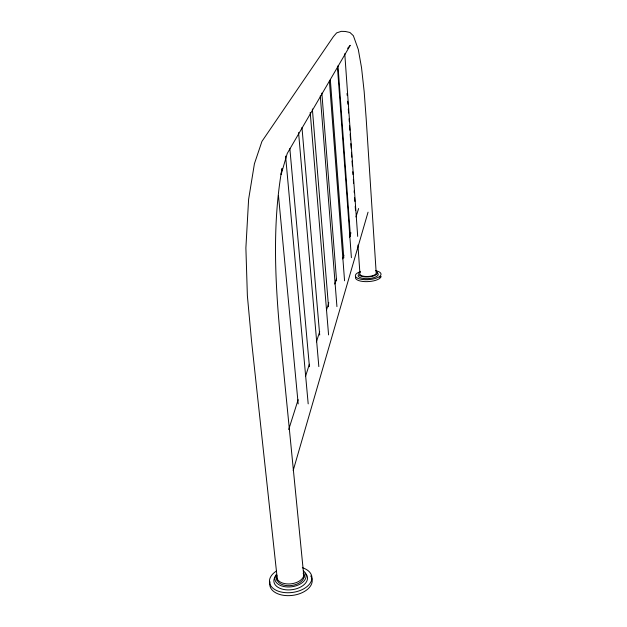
<?xml version="1.0" encoding="UTF-8"?>
<svg xmlns="http://www.w3.org/2000/svg" width="627" height="627" viewBox="0 0 627 627"><rect width="100%" height="100%" fill="white"/><g stroke="black" fill="none" stroke-linecap="round" stroke-linejoin="round"><path stroke-width="0.94" d="M293.185 470.493L368.049 212.169M288.718 429.519L298.154 399.681M305.529 376.372L309.362 364.248M316.439 341.872L319.684 331.612M326.471 310.169L328.83 302.708M334.724 284.062L336.495 278.466M342.695 258.88L343.87 255.158M349.474 237.437L350.948 232.774M355.964 216.926L358.62 208.532M347.554 48.404L350.25 45.332L287.221 153.497L281.123 174.463L281.985 168.6C272.04 225.265 275.175 283.177 280.598 340.155L303.954 577.443M379.359 277.158L381.114 276.523A12.861 4.726 -3.8 0 1 367.069 281.641A12.861 4.726 -3.8 0 1 355.525 277.087M278.466 195.475L298.186 403.929M285.591 156.099L308.194 403.866M289.854 148.575L309.424 366.701M301.971 127.438L319.707 335.037M298.577 132.571L318.837 366.599M310.216 112.405L328.579 334.904M347.037 93.454L347.193 95.414M347.671 101.268L347.907 104.2M348.298 109.082L348.62 112.985M312.364 108.988L328.532 306.768M320.287 95.915L336.934 306.611M321.847 93.062L336.597 280.959M330.343 79.794L343.808 257.877M329.402 80.977L344.568 280.786M337.992 65.772L350.454 236.583M337.42 66.744L351.394 257.689M344.772 53.671L357.688 236.387M349.09 118.84L349.294 121.701M349.56 125.51L349.89 130.267M350.156 134.076L350.556 139.79M350.822 143.599L351.167 148.419M351.433 152.298L351.778 157.158M352.045 161.037L352.39 165.896M352.797 171.72L352.993 174.588M353.33 179.369L353.597 183.186M354.137 190.835L354.271 192.74M354.6 197.521L354.874 201.432M355.219 206.314L355.493 210.217M357.931 245.039L359.859 272.518M303.429 572.247A13.692 8.292 -7.4 0 1 290.999 583.839A13.692 8.292 -7.4 0 1 276.891 575.241M303.154 573.188A13.684 8.308 -7.4 0 1 291.868 585.477A13.684 8.308 -7.4 0 1 277.071 576.95L251.498 340.571L247.375 295.764L245.886 247.955L248.605 199.402L254.421 163.741L261.937 141.396L333.423 36.593L336.644 32.886L341.268 31.35L345.297 31.46L349.913 32.471L353.362 35.715L358.291 49.478L361.544 67.771L364.177 91.691L366.144 118.119L376.216 273.286A8.182 2.986 -3.8 0 1 367.312 276.515A8.182 2.986 -3.8 0 1 359.961 273.654M303.397 570.852A15.714 9.538 -7.4 0 1 291.798 586.762A15.714 9.538 -7.4 0 1 276.295 574.465M276.288 575.28A16.905 10.298 -7.4 0 0 287.997 589.921A16.905 10.298 -7.4 0 0 304.55 584.231A16.905 10.298 -7.4 0 0 305.271 573.109M276.397 571.056A21.334 12.987 -7.5 0 0 270.308 584.944A21.334 12.987 -7.5 0 0 287.276 592.742A21.334 12.987 -7.4 0 0 310.498 582.687A21.334 12.987 -7.4 0 0 302.332 567.694M270.08 581.84A21.31 13.026 -7.5 0 0 287.581 595.65A21.31 13.026 -7.5 0 0 312.011 582.554A21.31 13.026 -7.5 0 0 310.702 575.931M376.584 271.569A9.389 3.425 -3.8 0 1 373.426 276.013A9.389 3.425 -3.8 0 1 361.403 276.295A9.389 3.425 -3.8 0 1 360.478 271.938M377.329 272.839A10.11 3.699 -3.8 0 1 369.852 278.49A10.11 3.699 -3.8 0 1 358.15 275.12M375.557 270.668A12.869 4.71 -3.8 0 1 377.995 277.44A12.869 4.71 -3.8 0 1 359.028 278.78A12.869 4.71 -3.8 0 1 360.07 271.765M277.04 580.665A13.676 8.386 -7.6 0 1 277.228 578.901"/></g></svg>
